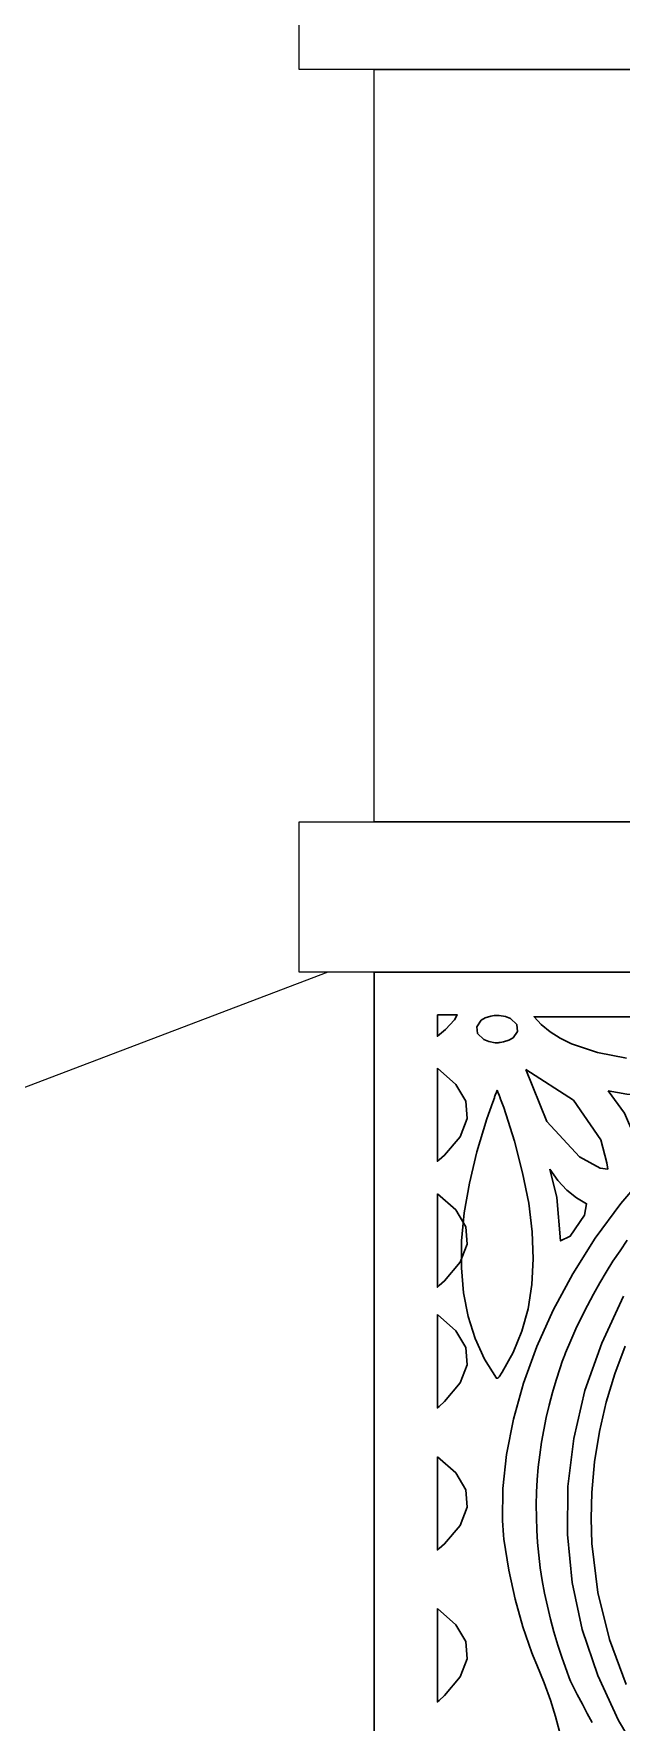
# Model space of a CAD drawing. Header units: inches. Extents: x 249 to 1192, y -18 to 440.
# Drawn here: x 609.636 to 610.026, y 237.89 to 239.013 of the extents above; entities that cross this region are included whole.
import ezdxf

# ---------------------------------------------------------------- set-up
doc = ezdxf.new("R2010")
doc.units = ezdxf.units.IN
doc.header["$MEASUREMENT"] = 0
doc.layers.add('KACA', color=141, linetype='Continuous', lineweight=30)
doc.layers.add('LANTAI', color=135, linetype='Continuous', lineweight=9)
doc.layers.add('KOLOM', color=5, linetype='Continuous')

# ---------------------------------------------------------------- blocks, each defined once
blk = doc.blocks.new('TAMPAK SAMPING KANAN')
at = {"layer": 'KACA'}
for points in [[(610.7122, 236.3892), (609.8622, 236.3892), (609.8622, 238.3892), (610.7122, 238.3892)], [(610.7122, 236.3892), (609.8622, 236.3892), (609.8622, 238.3892), (610.7122, 238.3892)], [(609.9854, 237.8843), (609.9827, 237.8944), (609.9793, 237.9052), (609.9752, 237.9166), (609.9704, 237.9286), (609.9679, 237.9345), (609.9671, 237.9366), (609.9611, 237.9539), (609.956, 237.9723), (609.9518, 237.9917), (609.9485, 238.0122), (609.9482, 238.0149), (609.9475, 238.0246), (609.9478, 238.046), (609.9502, 238.0685), (609.9548, 238.0919), (609.9615, 238.1159), (609.9703, 238.1402), (609.9812, 238.1645), (609.9942, 238.1887), (610.0091, 238.2124), (610.0261, 238.2354), (610.045, 238.2574)], [(609.9854, 237.8843), (609.9827, 237.8944), (609.9793, 237.9052), (609.9752, 237.9166), (609.9704, 237.9286), (609.9679, 237.9345), (609.9671, 237.9366), (609.9611, 237.9539), (609.956, 237.9723), (609.9518, 237.9917), (609.9485, 238.0122), (609.9482, 238.0149), (609.9475, 238.0246), (609.9478, 238.046), (609.9502, 238.0685), (609.9548, 238.0919), (609.9615, 238.1159), (609.9703, 238.1402), (609.9812, 238.1645), (609.9942, 238.1887), (610.0091, 238.2124), (610.0261, 238.2354), (610.045, 238.2574)], [(610.0759, 238.3595), (610.0258, 238.3595), (610.0034, 238.3595), (609.9936, 238.3595), (609.9852, 238.3595), (609.9782, 238.3595), (609.9729, 238.3595), (609.9696, 238.3595), (609.9685, 238.3595), (609.9685, 238.3595), (609.9733, 238.3543), (609.9791, 238.3495), (609.9859, 238.3453), (609.9934, 238.3416), (610.0106, 238.3358), (610.0298, 238.3321)], [(610.0759, 238.3595), (610.0258, 238.3595), (610.0034, 238.3595), (609.9936, 238.3595), (609.9852, 238.3595), (609.9782, 238.3595), (609.9729, 238.3595), (609.9696, 238.3595), (609.9685, 238.3595), (609.9685, 238.3595), (609.9733, 238.3543), (609.9791, 238.3495), (609.9859, 238.3453), (609.9934, 238.3416), (610.0106, 238.3358), (610.0298, 238.3321)], [(610.0304, 238.2109), (610.0256, 238.204), (610.0209, 238.197), (610.0164, 238.1898), (610.0121, 238.1826), (610.0079, 238.1751), (610.0039, 238.1676), (610, 238.1599), (609.9963, 238.1521), (609.9928, 238.1442), (609.9894, 238.1361), (609.9886, 238.1341), (609.9882, 238.1331), (609.988, 238.1325), (609.9872, 238.1304), (609.9858, 238.1262), (609.9832, 238.118), (609.9807, 238.1097), (609.9786, 238.1014), (609.9766, 238.0931), (609.9749, 238.0848), (609.9735, 238.0766), (609.9723, 238.0683), (609.9713, 238.06), (609.9706, 238.0517), (609.9702, 238.0434), (609.9699, 238.0351), (609.97, 238.0267), (609.9703, 238.0183), (609.9708, 238.01), (609.9716, 238.0016), (609.9726, 237.9931), (609.9739, 237.9847), (609.9755, 237.9762), (609.9773, 237.9676), (609.9794, 237.9591), (609.9817, 237.9505), (609.9843, 237.9418), (609.9871, 237.9332), (609.9902, 237.9244), (609.9919, 237.9201), (609.9927, 237.9179), (609.9936, 237.916), (609.9972, 237.909), (610.0006, 237.9025), (610.0038, 237.8962), (610.007, 237.8903)], [(610.0304, 238.2109), (610.0256, 238.204), (610.0209, 238.197), (610.0164, 238.1898), (610.0121, 238.1826), (610.0079, 238.1751), (610.0039, 238.1676), (610, 238.1599), (609.9963, 238.1521), (609.9928, 238.1442), (609.9894, 238.1361), (609.9886, 238.1341), (609.9882, 238.1331), (609.988, 238.1325), (609.9872, 238.1304), (609.9858, 238.1262), (609.9832, 238.118), (609.9807, 238.1097), (609.9786, 238.1014), (609.9766, 238.0931), (609.9749, 238.0848), (609.9735, 238.0766), (609.9723, 238.0683), (609.9713, 238.06), (609.9706, 238.0517), (609.9702, 238.0434), (609.9699, 238.0351), (609.97, 238.0267), (609.9703, 238.0183), (609.9708, 238.01), (609.9716, 238.0016), (609.9726, 237.9931), (609.9739, 237.9847), (609.9755, 237.9762), (609.9773, 237.9676), (609.9794, 237.9591), (609.9817, 237.9505), (609.9843, 237.9418), (609.9871, 237.9332), (609.9902, 237.9244), (609.9919, 237.9201), (609.9927, 237.9179), (609.9936, 237.916), (609.9972, 237.909), (610.0006, 237.9025), (610.0038, 237.8962), (610.007, 237.8903)], [(610.028, 238.1737), (610.0134, 238.1426), (610.0023, 238.1111), (609.9949, 238.0792), (609.991, 238.0472), (609.9906, 238.0152), (609.9938, 237.9835), (610.0005, 237.9522), (610.0108, 237.9215), (610.0245, 237.8916), (610.0418, 237.8627)], [(610.0297, 237.9156), (610.0185, 237.9454), (610.0108, 237.9767), (610.0069, 238.0093), (610.0064, 238.0259), (610.0069, 238.0433), (610.0087, 238.0637), (610.0119, 238.0837), (610.0163, 238.1032), (610.0221, 238.1221), (610.029, 238.1406)], [(610.028, 238.1737), (610.0134, 238.1426), (610.0023, 238.1111), (609.9949, 238.0792), (609.991, 238.0472), (609.9906, 238.0152), (609.9938, 237.9835), (610.0005, 237.9522), (610.0108, 237.9215), (610.0245, 237.8916), (610.0418, 237.8627)], [(610.0297, 237.9156), (610.0185, 237.9454), (610.0108, 237.9767), (610.0069, 238.0093), (610.0064, 238.0259), (610.0069, 238.0433), (610.0087, 238.0637), (610.0119, 238.0837), (610.0163, 238.1032), (610.0221, 238.1221), (610.029, 238.1406)]]:
    blk.add_lwpolyline(points, dxfattribs=at)
for points in [[(609.9043, 238.3607), (609.9043, 238.3546), (609.9043, 238.3466), (609.9097, 238.3511), (609.9156, 238.3575), (609.9175, 238.3607), (609.9144, 238.3607), (609.91, 238.3607), (609.906, 238.3607)], [(609.9043, 238.3607), (609.9043, 238.3546), (609.9043, 238.3466), (609.9097, 238.3511), (609.9156, 238.3575), (609.9175, 238.3607), (609.9144, 238.3607), (609.91, 238.3607), (609.906, 238.3607)], [(609.9453, 238.3604), (609.9495, 238.3596), (609.9529, 238.3583), (609.957, 238.3544), (609.9575, 238.3498), (609.9546, 238.3456), (609.9518, 238.344), (609.9482, 238.3428), (609.946, 238.3425), (609.9453, 238.3424), (609.9453, 238.3424), (609.9452, 238.3424), (609.9446, 238.3423), (609.9427, 238.3423), (609.9384, 238.3431), (609.9351, 238.3444), (609.931, 238.3483), (609.9304, 238.3529), (609.9333, 238.3572), (609.9361, 238.3588), (609.9398, 238.36), (609.9419, 238.3603), (609.9427, 238.3604), (609.9427, 238.3604), (609.9427, 238.3604), (609.9431, 238.3604), (609.9453, 238.3604)], [(609.9453, 238.3604), (609.9495, 238.3596), (609.9529, 238.3583), (609.957, 238.3544), (609.9575, 238.3498), (609.9546, 238.3456), (609.9518, 238.344), (609.9482, 238.3428), (609.946, 238.3425), (609.9453, 238.3424), (609.9453, 238.3424), (609.9452, 238.3424), (609.9446, 238.3423), (609.9427, 238.3423), (609.9384, 238.3431), (609.9351, 238.3444), (609.931, 238.3483), (609.9304, 238.3529), (609.9333, 238.3572), (609.9361, 238.3588), (609.9398, 238.36), (609.9419, 238.3603), (609.9427, 238.3604), (609.9427, 238.3604), (609.9427, 238.3604), (609.9431, 238.3604), (609.9453, 238.3604)], [(609.9043, 238.3253), (609.9165, 238.3146), (609.9231, 238.3034), (609.924, 238.2918), (609.9193, 238.2798), (609.909, 238.2674), (609.9055, 238.2643), (609.9043, 238.2633), (609.9043, 238.2639), (609.9043, 238.2729), (609.9043, 238.3057), (609.9043, 238.3196), (609.9043, 238.3253)], [(609.9043, 238.3253), (609.9165, 238.3146), (609.9231, 238.3034), (609.924, 238.2918), (609.9193, 238.2798), (609.909, 238.2674), (609.9055, 238.2643), (609.9043, 238.2633), (609.9043, 238.2639), (609.9043, 238.2729), (609.9043, 238.3057), (609.9043, 238.3196), (609.9043, 238.3253)], [(609.963, 238.3244), (609.9769, 238.2898), (609.9987, 238.2663), (610.0125, 238.2588), (610.0174, 238.2582), (610.0169, 238.2623), (610.0128, 238.2777), (609.9946, 238.3041), (609.963, 238.3244)], [(609.963, 238.3244), (609.9769, 238.2898), (609.9987, 238.2663), (610.0125, 238.2588), (610.0174, 238.2582), (610.0169, 238.2623), (610.0128, 238.2777), (609.9946, 238.3041), (609.963, 238.3244)], [(609.944, 238.3108), (609.9441, 238.3104), (609.9445, 238.3095), (609.9453, 238.3073), (609.9455, 238.3067), (609.9455, 238.3067), (609.9455, 238.3067), (609.9455, 238.3067), (609.9457, 238.3062), (609.9462, 238.3048), (609.9483, 238.2991), (609.9554, 238.2769), (609.9609, 238.2558), (609.9649, 238.2357), (609.9672, 238.2166), (609.9679, 238.1985), (609.967, 238.1815), (609.9645, 238.1654), (609.9603, 238.1504), (609.9546, 238.1363), (609.9473, 238.1233), (609.9452, 238.1202), (609.9446, 238.1194), (609.9445, 238.1192), (609.9445, 238.1192), (609.9444, 238.1192), (609.9443, 238.1192), (609.9435, 238.1192), (609.9356, 238.1319), (609.9293, 238.1456), (609.9247, 238.1603), (609.9216, 238.176), (609.9202, 238.1927), (609.9203, 238.2105), (609.9221, 238.2292), (609.9255, 238.249), (609.9305, 238.2698), (609.9371, 238.2916), (609.941, 238.3028), (609.9421, 238.3057), (609.9423, 238.3064), (609.9424, 238.3067), (609.9424, 238.3067), (609.9424, 238.3067), (609.9424, 238.3067), (609.9427, 238.3073), (609.9435, 238.3095), (609.9438, 238.3104), (609.944, 238.3108)], [(609.944, 238.3108), (609.9441, 238.3104), (609.9445, 238.3095), (609.9453, 238.3073), (609.9455, 238.3067), (609.9455, 238.3067), (609.9455, 238.3067), (609.9455, 238.3067), (609.9457, 238.3062), (609.9462, 238.3048), (609.9483, 238.2991), (609.9554, 238.2769), (609.9609, 238.2558), (609.9649, 238.2357), (609.9672, 238.2166), (609.9679, 238.1985), (609.967, 238.1815), (609.9645, 238.1654), (609.9603, 238.1504), (609.9546, 238.1363), (609.9473, 238.1233), (609.9452, 238.1202), (609.9446, 238.1194), (609.9445, 238.1192), (609.9445, 238.1192), (609.9444, 238.1192), (609.9443, 238.1192), (609.9435, 238.1192), (609.9356, 238.1319), (609.9293, 238.1456), (609.9247, 238.1603), (609.9216, 238.176), (609.9202, 238.1927), (609.9203, 238.2105), (609.9221, 238.2292), (609.9255, 238.249), (609.9305, 238.2698), (609.9371, 238.2916), (609.941, 238.3028), (609.9421, 238.3057), (609.9423, 238.3064), (609.9424, 238.3067), (609.9424, 238.3067), (609.9424, 238.3067), (609.9424, 238.3067), (609.9427, 238.3073), (609.9435, 238.3095), (609.9438, 238.3104), (609.944, 238.3108)], [(610.0178, 238.3102), (610.0286, 238.2955), (610.0354, 238.2795), (610.0478, 238.2874), (610.0668, 238.3024), (610.0707, 238.3084), (610.0566, 238.3071), (610.0431, 238.3069), (610.0302, 238.308)], [(610.0178, 238.3102), (610.0286, 238.2955), (610.0354, 238.2795), (610.0478, 238.2874), (610.0668, 238.3024), (610.0707, 238.3084), (610.0566, 238.3071), (610.0431, 238.3069), (610.0302, 238.308)], [(609.9789, 238.2581), (609.9837, 238.2393), (609.9861, 238.2105), (609.9925, 238.2137), (610.0019, 238.2276), (610.0034, 238.2352), (609.9966, 238.2391), (609.9902, 238.2442), (609.9843, 238.2506)], [(609.9789, 238.2581), (609.9837, 238.2393), (609.9861, 238.2105), (609.9925, 238.2137), (610.0019, 238.2276), (610.0034, 238.2352), (609.9966, 238.2391), (609.9902, 238.2442), (609.9843, 238.2506)], [(609.9043, 238.2418), (609.9165, 238.2311), (609.9231, 238.2199), (609.924, 238.2083), (609.9193, 238.1963), (609.909, 238.1839), (609.9055, 238.1808), (609.9043, 238.1797), (609.9043, 238.1804), (609.9043, 238.1894), (609.9043, 238.2222), (609.9043, 238.2361), (609.9043, 238.2418)], [(609.9043, 238.2418), (609.9165, 238.2311), (609.9231, 238.2199), (609.924, 238.2083), (609.9193, 238.1963), (609.909, 238.1839), (609.9055, 238.1808), (609.9043, 238.1797), (609.9043, 238.1804), (609.9043, 238.1894), (609.9043, 238.2222), (609.9043, 238.2361), (609.9043, 238.2418)], [(609.9043, 238.1616), (609.9165, 238.1508), (609.9231, 238.1397), (609.924, 238.1281), (609.9193, 238.1161), (609.909, 238.1037), (609.9055, 238.1005), (609.9043, 238.0995), (609.9043, 238.1002), (609.9043, 238.1092), (609.9043, 238.142), (609.9043, 238.1559), (609.9043, 238.1616)], [(609.9043, 238.1616), (609.9165, 238.1508), (609.9231, 238.1397), (609.924, 238.1281), (609.9193, 238.1161), (609.909, 238.1037), (609.9055, 238.1005), (609.9043, 238.0995), (609.9043, 238.1002), (609.9043, 238.1092), (609.9043, 238.142), (609.9043, 238.1559), (609.9043, 238.1616)], [(609.9043, 238.0669), (609.9165, 238.0562), (609.9231, 238.045), (609.924, 238.0334), (609.9193, 238.0214), (609.909, 238.009), (609.9055, 238.0059), (609.9043, 238.0049), (609.9043, 238.0055), (609.9043, 238.0145), (609.9043, 238.0473), (609.9043, 238.0612), (609.9043, 238.0669)], [(609.9043, 238.0669), (609.9165, 238.0562), (609.9231, 238.045), (609.924, 238.0334), (609.9193, 238.0214), (609.909, 238.009), (609.9055, 238.0059), (609.9043, 238.0049), (609.9043, 238.0055), (609.9043, 238.0145), (609.9043, 238.0473), (609.9043, 238.0612), (609.9043, 238.0669)], [(609.9043, 237.9661), (609.9165, 237.9553), (609.9231, 237.9441), (609.924, 237.9326), (609.9193, 237.9206), (609.909, 237.9082), (609.9055, 237.905), (609.9043, 237.904), (609.9043, 237.9046), (609.9043, 237.9136), (609.9043, 237.9464), (609.9043, 237.9603), (609.9043, 237.9661)], [(609.9043, 237.9661), (609.9165, 237.9553), (609.9231, 237.9441), (609.924, 237.9326), (609.9193, 237.9206), (609.909, 237.9082), (609.9055, 237.905), (609.9043, 237.904), (609.9043, 237.9046), (609.9043, 237.9136), (609.9043, 237.9464), (609.9043, 237.9603), (609.9043, 237.9661)]]:
    blk.add_lwpolyline(points, close=True, dxfattribs=at)
at = {"layer": 'KOLOM'}
for points in [[(610.7122, 238.9892), (609.8124, 238.9892), (609.8124, 239.0892), (610.7122, 239.0892)], [(610.7122, 238.4892), (609.8622, 238.4892), (609.8622, 238.9892), (610.7122, 238.9892)], [(610.7122, 238.3892), (609.8124, 238.3892), (609.8124, 238.4892), (610.7122, 238.4892)]]:
    blk.add_lwpolyline(points, dxfattribs=at)
at = {"layer": 'LANTAI'}
blk.add_lwpolyline([(609.8315, 238.3892), (609.3439, 238.2037), (608.9724, 238.0819), (608.5614, 237.9592), (608.1163, 237.837), (607.6431, 237.7172), (607.148, 237.6012), (606.6377, 237.4905), (606.1239, 237.3878), (601.1162, 236.4312), (596.2122, 235.4768), (596.2122, 234.8042)], dxfattribs=at)

msp = doc.modelspace()

# ---------------------------------------------------------------- block references
at = {"layer": 'KOLOM'}
msp.add_blockref('TAMPAK SAMPING KANAN', (0, 0), dxfattribs=at)

doc.saveas('drawing.dxf')
